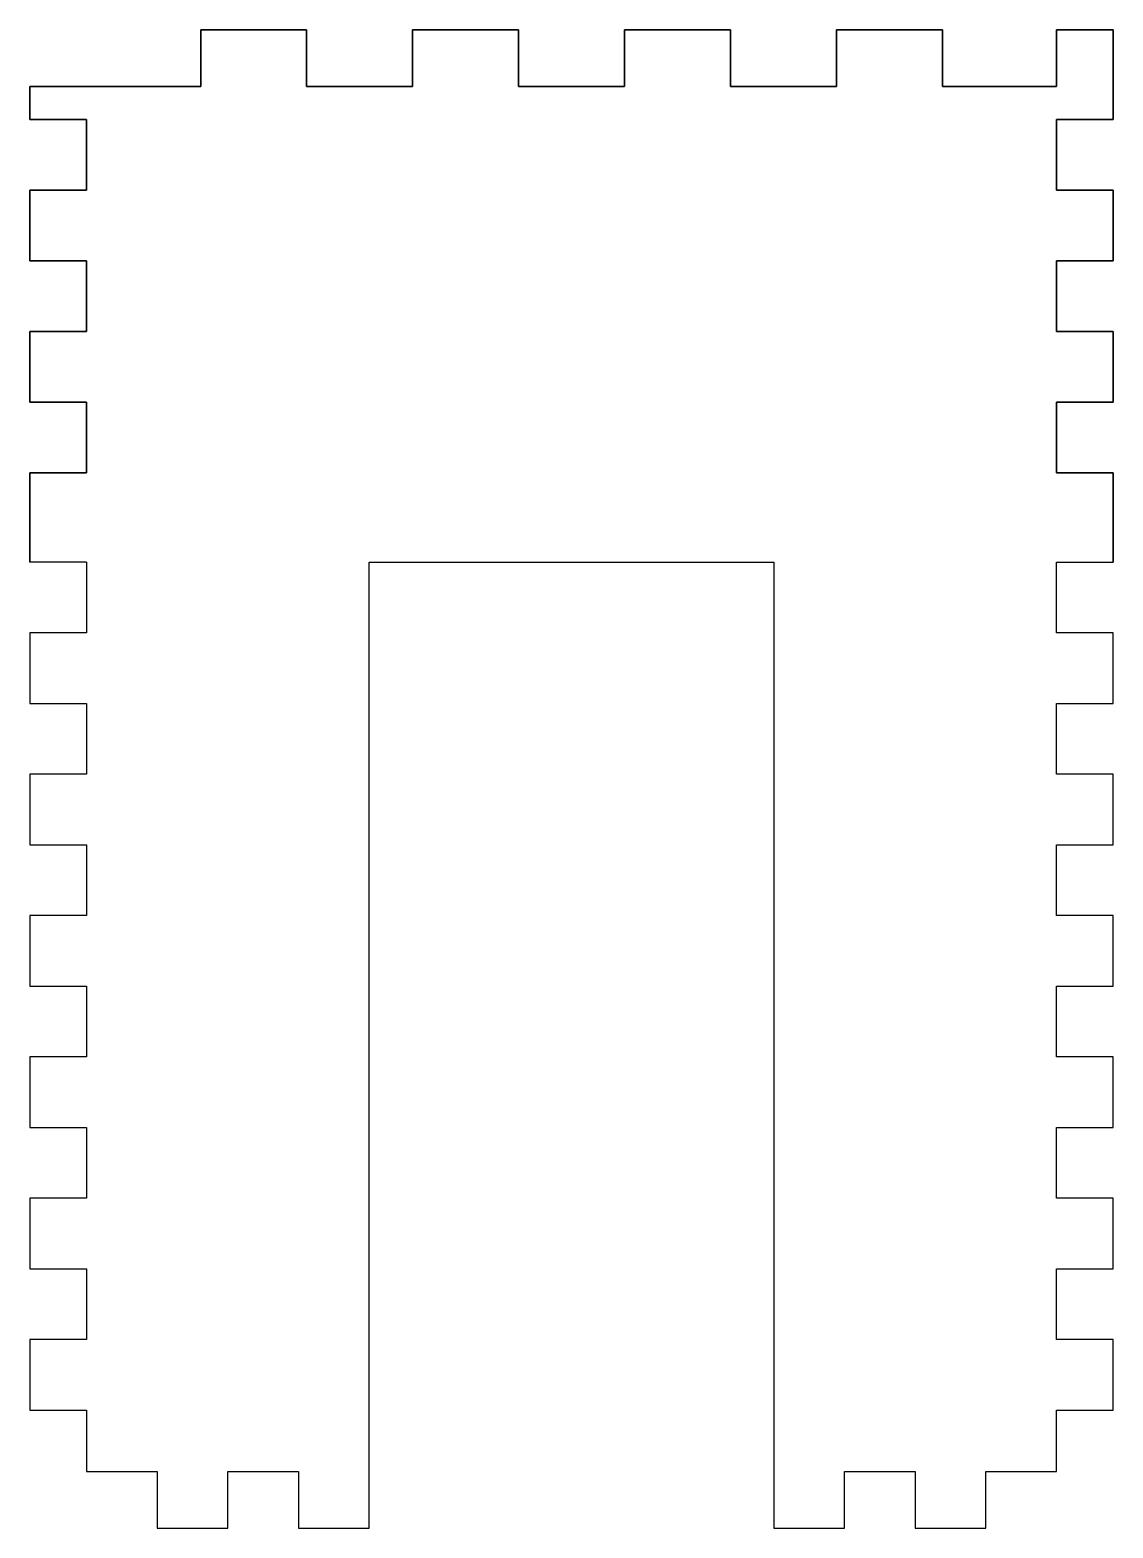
# Model space of a CAD drawing. Header units: millimetres. Extents: x -58 to 58, y 243 to 402.
import ezdxf

# ---------------------------------------------------------------- set-up
doc = ezdxf.new("R2010")
doc.units = ezdxf.units.MM
doc.layers.get('0').update_dxf_attribs({"linetype": 'CONTINUOUS'})

msp = doc.modelspace()

# ---------------------------------------------------------------- linework, layer by layer
for p, q in [((-28.12, 402.5), (-39.37, 402.5)), ((-39.37, 402.5), (-39.37, 396.5)), ((-39.37, 396.5), (-39.37, 402.5)), ((-39.37, 402.5), (-28.12, 402.5)), ((-28.12, 396.5), (-28.12, 402.5)), ((-28.12, 402.5), (-28.12, 396.5)), ((-5.62, 402.5), (-16.87, 402.5)), ((-16.87, 402.5), (-16.87, 396.5)), ((-16.87, 396.5), (-16.87, 402.5)), ((-16.87, 402.5), (-5.62, 402.5)), ((-5.62, 396.5), (-5.62, 402.5)), ((-5.62, 402.5), (-5.62, 396.5)), ((16.88, 402.5), (5.63, 402.5)), ((5.63, 402.5), (5.63, 396.5)), ((5.63, 396.5), (5.63, 402.5)), ((5.63, 402.5), (16.88, 402.5)), ((16.88, 396.5), (16.88, 402.5)), ((16.88, 402.5), (16.88, 396.5)), ((39.38, 402.5), (28.13, 402.5)), ((28.13, 402.5), (28.13, 396.5)), ((28.13, 396.5), (28.13, 402.5)), ((28.13, 402.5), (39.38, 402.5)), ((39.38, 396.5), (39.38, 402.5)), ((39.38, 402.5), (39.38, 396.5)), ((57.5, 402.5), (51.5, 402.5)), ((51.5, 402.5), (51.5, 396.5)), ((51.5, 396.5), (51.5, 402.5)), ((51.5, 402.5), (57.5, 402.5)), ((57.5, 393), (57.5, 402.5)), ((57.5, 402.5), (57.5, 393)), ((-39.37, 396.5), (-57.5, 396.5)), ((-57.5, 396.5), (-57.5, 393)), ((-57.5, 393), (-57.5, 396.5)), ((-57.5, 396.5), (-39.37, 396.5)), ((-16.87, 396.5), (-28.12, 396.5)), ((-28.12, 396.5), (-16.87, 396.5)), ((5.63, 396.5), (-5.62, 396.5)), ((-5.62, 396.5), (5.63, 396.5)), ((28.13, 396.5), (16.88, 396.5)), ((16.88, 396.5), (28.13, 396.5)), ((51.5, 396.5), (39.38, 396.5)), ((39.38, 396.5), (51.5, 396.5)), ((-57.5, 393), (-51.5, 393)), ((-51.5, 393), (-57.5, 393)), ((-51.5, 393), (-51.5, 385.5)), ((-51.5, 385.5), (-51.5, 393)), ((51.5, 385.5), (51.5, 393)), ((51.5, 393), (57.5, 393)), ((57.5, 393), (51.5, 393)), ((51.5, 393), (51.5, 385.5)), ((-51.5, 385.5), (-57.5, 385.5)), ((-57.5, 385.5), (-57.5, 378)), ((-57.5, 378), (-57.5, 385.5)), ((-57.5, 385.5), (-51.5, 385.5)), ((57.5, 385.5), (51.5, 385.5)), ((51.5, 385.5), (57.5, 385.5)), ((57.5, 378), (57.5, 385.5)), ((57.5, 385.5), (57.5, 378)), ((57.5, 385.5), (57.5, 378)), ((-57.5, 378), (-51.5, 378)), ((-51.5, 378), (-57.5, 378)), ((-51.5, 378), (-51.5, 370.5)), ((-51.5, 370.5), (-51.5, 378)), ((51.5, 370.5), (51.5, 378)), ((51.5, 378), (57.5, 378)), ((57.5, 378), (51.5, 378)), ((51.5, 378), (51.5, 370.5)), ((-51.5, 370.5), (-57.5, 370.5)), ((-57.5, 370.5), (-57.5, 363)), ((-57.5, 363), (-57.5, 370.5)), ((-57.5, 370.5), (-51.5, 370.5)), ((57.5, 370.5), (51.5, 370.5)), ((51.5, 370.5), (57.5, 370.5)), ((57.5, 363), (57.5, 370.5)), ((57.5, 370.5), (57.5, 363)), ((57.5, 370.5), (57.5, 363)), ((-57.5, 363), (-51.5, 363)), ((-51.5, 363), (-57.5, 363)), ((-51.5, 363), (-51.5, 355.5)), ((-51.5, 355.5), (-51.5, 363)), ((51.5, 355.5), (51.5, 363)), ((51.5, 363), (57.5, 363)), ((57.5, 363), (51.5, 363)), ((51.5, 363), (51.5, 355.5)), ((-51.5, 355.5), (-57.5, 355.5)), ((-57.5, 355.5), (-57.5, 346)), ((-57.5, 346), (-57.5, 355.5)), ((-57.5, 355.5), (-51.5, 355.5)), ((57.5, 355.5), (51.5, 355.5)), ((51.5, 355.5), (57.5, 355.5)), ((57.5, 346), (57.5, 355.5)), ((57.5, 355.5), (57.5, 346)), ((57.5, 355.5), (57.5, 346)), ((-51.5, 346), (-57.5, 346)), ((-51.5, 346), (-51.5, 338.5)), ((-21.5, 243.47), (-21.5, 346)), ((-21.5, 346), (21.5, 346)), ((21.5, 346), (21.5, 243.47)), ((51.5, 338.5), (51.5, 346)), ((51.5, 346), (57.5, 346)), ((-51.5, 338.5), (-57.5, 338.5)), ((-57.5, 338.5), (-57.5, 331)), ((57.5, 338.5), (51.5, 338.5)), ((57.5, 331), (57.5, 338.5)), ((-57.5, 331), (-51.5, 331)), ((-51.5, 331), (-51.5, 323.5)), ((51.5, 323.5), (51.5, 331)), ((51.5, 331), (57.5, 331)), ((-51.5, 323.5), (-57.5, 323.5)), ((-57.5, 323.5), (-57.5, 316)), ((57.5, 323.5), (51.5, 323.5)), ((57.5, 316), (57.5, 323.5)), ((-57.5, 316), (-51.5, 316)), ((-51.5, 316), (-51.5, 308.5)), ((51.5, 308.5), (51.5, 316)), ((51.5, 316), (57.5, 316)), ((-51.5, 308.5), (-57.5, 308.5)), ((-57.5, 308.5), (-57.5, 301)), ((57.5, 308.5), (51.5, 308.5)), ((57.5, 301), (57.5, 308.5)), ((-57.5, 301), (-51.5, 301)), ((-51.5, 301), (-51.5, 293.5)), ((51.5, 293.5), (51.5, 301)), ((51.5, 301), (57.5, 301)), ((-51.5, 293.5), (-57.5, 293.5)), ((-57.5, 293.5), (-57.5, 286)), ((57.5, 293.5), (51.5, 293.5)), ((57.5, 286), (57.5, 293.5)), ((-57.5, 286), (-51.5, 286)), ((-51.5, 286), (-51.5, 278.5)), ((51.5, 278.5), (51.5, 286)), ((51.5, 286), (57.5, 286)), ((-51.5, 278.5), (-57.5, 278.5)), ((-57.5, 278.5), (-57.5, 271)), ((57.5, 278.5), (51.5, 278.5)), ((57.5, 271), (57.5, 278.5)), ((-57.5, 271), (-51.5, 271)), ((-51.5, 271), (-51.5, 263.5)), ((51.5, 263.5), (51.5, 271)), ((51.5, 271), (57.5, 271)), ((-51.5, 263.5), (-57.5, 263.5)), ((-57.5, 263.5), (-57.5, 256)), ((57.5, 263.5), (51.5, 263.5)), ((57.5, 256), (57.5, 263.5)), ((-57.5, 256), (-51.5, 256)), ((-51.5, 256), (-51.5, 249.47)), ((51.5, 249.47), (51.5, 256)), ((51.5, 256), (57.5, 256)), ((-51.5, 249.47), (-44, 249.47)), ((-44, 249.47), (-44, 243.47)), ((-36.5, 243.47), (-36.5, 249.47)), ((-36.5, 249.47), (-29, 249.47)), ((-29, 249.47), (-29, 243.47)), ((29, 243.47), (29, 249.47)), ((29, 249.47), (36.5, 249.47)), ((36.5, 249.47), (36.5, 243.47)), ((44, 243.47), (44, 249.47)), ((44, 249.47), (51.5, 249.47)), ((-44, 243.47), (-36.5, 243.47)), ((-29, 243.47), (-21.5, 243.47)), ((21.5, 243.47), (29, 243.47)), ((36.5, 243.47), (44, 243.47))]:
    msp.add_line(p, q)

doc.saveas('drawing.dxf')
